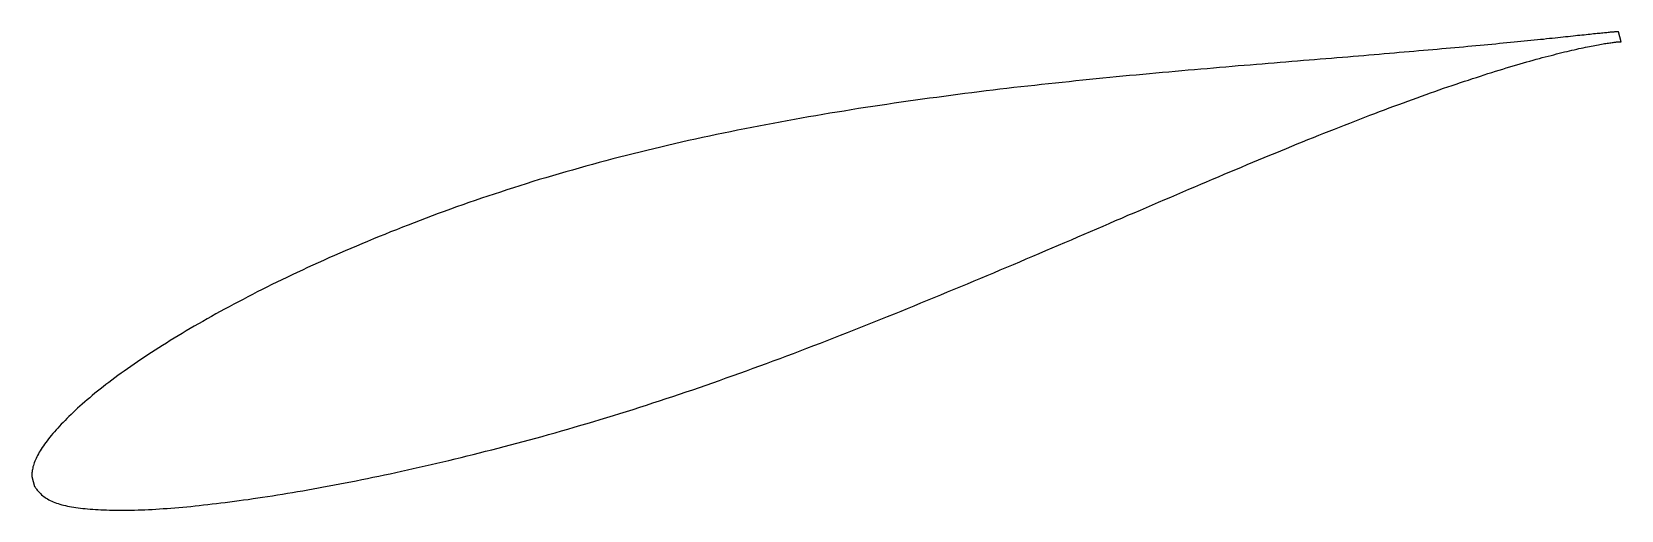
# Model space of a CAD drawing. Header units: metres. Extents: x -44 to 89, y -15 to 26.
import ezdxf

# ---------------------------------------------------------------- set-up
doc = ezdxf.new("R2010")
doc.units = ezdxf.units.M

msp = doc.modelspace()

# ---------------------------------------------------------------- linework, layer by layer
msp.add_lwpolyline([(89.25, 25.62), (89.25, 25.63), (89.24, 25.63), (89.22, 25.63), (89.2, 25.62), (89.18, 25.62), (89.15, 25.62), (89.11, 25.62), (89.07, 25.62), (89.03, 25.62), (88.98, 25.61), (88.92, 25.61), (88.86, 25.6), (88.79, 25.6), (88.72, 25.59), (88.64, 25.58), (88.56, 25.58), (88.47, 25.57), (88.38, 25.56), (88.28, 25.55), (88.18, 25.54), (88.07, 25.53), (87.95, 25.52), (87.84, 25.51), (87.71, 25.49), (87.58, 25.48), (87.45, 25.47), (87.31, 25.45), (87.16, 25.44), (87.01, 25.42), (86.86, 25.41), (86.7, 25.39), (86.53, 25.37), (86.36, 25.35), (86.18, 25.34), (86, 25.32), (85.82, 25.3), (85.63, 25.28), (85.43, 25.26), (85.23, 25.23), (85.02, 25.21), (84.81, 25.19), (84.59, 25.17), (84.37, 25.14), (84.15, 25.12), (83.92, 25.1), (83.68, 25.07), (83.44, 25.05), (83.19, 25.02), (82.94, 24.99), (82.69, 24.97), (82.43, 24.94), (82.16, 24.91), (81.89, 24.89), (81.61, 24.86), (81.33, 24.83), (81.05, 24.8), (80.76, 24.77), (80.47, 24.74), (80.17, 24.72), (79.86, 24.69), (79.56, 24.66), (79.24, 24.63), (78.93, 24.59), (78.6, 24.56), (78.28, 24.53), (77.95, 24.5), (77.61, 24.47), (77.27, 24.44), (76.93, 24.41), (76.58, 24.38), (76.22, 24.34), (75.86, 24.31), (75.5, 24.28), (75.14, 24.24), (74.76, 24.21), (74.39, 24.18), (74.01, 24.14), (73.63, 24.11), (73.24, 24.08), (72.85, 24.04), (72.45, 24.01), (72.05, 23.97), (71.64, 23.94), (71.24, 23.9), (70.82, 23.87), (70.41, 23.83), (69.99, 23.8), (69.56, 23.76), (69.13, 23.72), (68.7, 23.69), (68.27, 23.65), (67.83, 23.61), (67.38, 23.58), (66.93, 23.54), (66.48, 23.5), (66.03, 23.47), (65.57, 23.43), (65.11, 23.39), (64.64, 23.35), (64.17, 23.31), (63.7, 23.27), (63.23, 23.24), (62.75, 23.2), (62.26, 23.16), (61.78, 23.12), (61.29, 23.08), (60.8, 23.04), (60.3, 23), (59.8, 22.96), (59.3, 22.91), (58.8, 22.87), (58.29, 22.83), (57.78, 22.79), (57.27, 22.75), (56.75, 22.7), (56.23, 22.66), (55.71, 22.61), (55.18, 22.57), (54.66, 22.52), (54.13, 22.48), (53.59, 22.43), (53.06, 22.39), (52.52, 22.34), (51.98, 22.29), (51.44, 22.24), (50.89, 22.19), (50.35, 22.14), (49.8, 22.09), (49.25, 22.04), (48.69, 21.99), (48.14, 21.94), (47.58, 21.89), (47.02, 21.83), (46.46, 21.78), (45.89, 21.72), (45.33, 21.67), (44.76, 21.61), (44.19, 21.55), (43.62, 21.49), (43.04, 21.43), (42.47, 21.37), (41.89, 21.31), (41.32, 21.25), (40.74, 21.19), (40.16, 21.12), (39.57, 21.06), (38.99, 20.99), (38.41, 20.93), (37.82, 20.86), (37.23, 20.79), (36.65, 20.72), (36.06, 20.65), (35.47, 20.57), (34.88, 20.5), (34.28, 20.43), (33.69, 20.35), (33.1, 20.27), (32.5, 20.19), (31.91, 20.11), (31.31, 20.03), (30.72, 19.95), (30.12, 19.87), (29.52, 19.78), (28.93, 19.7), (28.33, 19.61), (27.73, 19.52), (27.13, 19.43), (26.53, 19.34), (25.93, 19.25), (25.33, 19.16), (24.73, 19.06), (24.13, 18.96), (23.53, 18.87), (22.93, 18.77), (22.34, 18.67), (21.74, 18.56), (21.14, 18.46), (20.54, 18.36), (19.94, 18.25), (19.34, 18.14), (18.74, 18.03), (18.15, 17.92), (17.55, 17.81), (16.96, 17.7), (16.36, 17.58), (15.77, 17.46), (15.17, 17.34), (14.58, 17.22), (13.99, 17.1), (13.39, 16.98), (12.8, 16.85), (12.21, 16.73), (11.63, 16.6), (11.04, 16.47), (10.45, 16.34), (9.87, 16.2), (9.28, 16.07), (8.7, 15.93), (8.12, 15.79), (7.54, 15.65), (6.96, 15.51), (6.39, 15.37), (5.81, 15.22), (5.24, 15.08), (4.66, 14.93), (4.09, 14.78), (3.53, 14.63), (2.96, 14.47), (2.39, 14.32), (1.83, 14.16), (1.27, 14), (0.71, 13.84), (0.15, 13.68), (-0.4, 13.52), (-0.96, 13.35), (-1.51, 13.19), (-2.06, 13.02), (-2.61, 12.85), (-3.15, 12.68), (-3.69, 12.5), (-4.23, 12.33), (-4.77, 12.15), (-5.31, 11.98), (-5.84, 11.8), (-6.37, 11.62), (-6.9, 11.44), (-7.43, 11.26), (-7.95, 11.07), (-8.47, 10.89), (-8.99, 10.7), (-9.5, 10.52), (-10.02, 10.33), (-10.53, 10.14), (-11.03, 9.95), (-11.54, 9.76), (-12.04, 9.57), (-12.54, 9.37), (-13.03, 9.18), (-13.53, 8.98), (-14.02, 8.79), (-14.51, 8.59), (-14.99, 8.4), (-15.47, 8.2), (-15.95, 8), (-16.43, 7.8), (-16.9, 7.6), (-17.37, 7.4), (-17.83, 7.2), (-18.29, 7), (-18.75, 6.8), (-19.21, 6.6), (-19.66, 6.4), (-20.11, 6.19), (-20.56, 5.99), (-21, 5.79), (-21.44, 5.58), (-21.88, 5.38), (-22.31, 5.18), (-22.74, 4.97), (-23.16, 4.77), (-23.58, 4.56), (-24, 4.36), (-24.42, 4.15), (-24.83, 3.94), (-25.23, 3.74), (-25.64, 3.53), (-26.04, 3.33), (-26.43, 3.12), (-26.82, 2.91), (-27.21, 2.71), (-27.6, 2.5), (-27.98, 2.3), (-28.35, 2.09), (-28.72, 1.89), (-29.09, 1.68), (-29.46, 1.48), (-29.82, 1.27), (-30.17, 1.07), (-30.53, 0.87), (-30.88, 0.66), (-31.22, 0.46), (-31.56, 0.26), (-31.9, 0.06), (-32.23, -0.15), (-32.56, -0.35), (-32.88, -0.55), (-33.2, -0.75), (-33.51, -0.95), (-33.82, -1.15), (-34.13, -1.35), (-34.43, -1.54), (-34.73, -1.74), (-35.02, -1.94), (-35.31, -2.13), (-35.6, -2.33), (-35.88, -2.52), (-36.16, -2.71), (-36.43, -2.91), (-36.69, -3.1), (-36.96, -3.29), (-37.21, -3.48), (-37.47, -3.67), (-37.72, -3.86), (-37.96, -4.04), (-38.2, -4.23), (-38.44, -4.42), (-38.67, -4.6), (-38.89, -4.78), (-39.11, -4.97), (-39.33, -5.15), (-39.54, -5.33), (-39.75, -5.51), (-39.95, -5.69), (-40.15, -5.86), (-40.34, -6.04), (-40.53, -6.21), (-40.72, -6.39), (-40.89, -6.56), (-41.07, -6.73), (-41.24, -6.89), (-41.4, -7.06), (-41.56, -7.23), (-41.72, -7.39), (-41.87, -7.55), (-42.02, -7.71), (-42.16, -7.86), (-42.3, -8.02), (-42.43, -8.17), (-42.56, -8.32), (-42.68, -8.47), (-42.8, -8.62), (-42.91, -8.77), (-43.02, -8.91), (-43.12, -9.05), (-43.22, -9.2), (-43.32, -9.33), (-43.41, -9.47), (-43.49, -9.61), (-43.57, -9.74), (-43.64, -9.87), (-43.71, -10), (-43.78, -10.13), (-43.84, -10.26), (-43.89, -10.38), (-43.94, -10.5), (-43.99, -10.62), (-44.03, -10.74), (-44.06, -10.86), (-44.1, -10.97), (-44.12, -11.08), (-44.14, -11.18), (-44.16, -11.28), (-44.18, -11.38), (-44.19, -11.47), (-44.19, -11.55), (-44.2, -11.63), (-44.2, -11.69), (-44.2, -11.74), (-44.2, -11.77), (-43.96, -12.62), (-43.95, -12.63), (-43.94, -12.65), (-43.92, -12.68), (-43.89, -12.72), (-43.84, -12.78), (-43.8, -12.85), (-43.74, -12.92), (-43.67, -13), (-43.61, -13.08), (-43.53, -13.16), (-43.45, -13.24), (-43.37, -13.32), (-43.28, -13.39), (-43.18, -13.46), (-43.08, -13.54), (-42.98, -13.6), (-42.87, -13.67), (-42.76, -13.73), (-42.64, -13.79), (-42.51, -13.85), (-42.39, -13.91), (-42.25, -13.96), (-42.12, -14.01), (-41.98, -14.06), (-41.83, -14.11), (-41.68, -14.15), (-41.52, -14.19), (-41.36, -14.23), (-41.2, -14.27), (-41.03, -14.3), (-40.85, -14.33), (-40.67, -14.36), (-40.49, -14.39), (-40.3, -14.41), (-40.11, -14.44), (-39.91, -14.46), (-39.71, -14.48), (-39.5, -14.5), (-39.29, -14.52), (-39.07, -14.53), (-38.85, -14.55), (-38.62, -14.56), (-38.39, -14.57), (-38.16, -14.58), (-37.92, -14.59), (-37.67, -14.6), (-37.42, -14.61), (-37.17, -14.61), (-36.91, -14.61), (-36.64, -14.61), (-36.38, -14.61), (-36.1, -14.61), (-35.83, -14.6), (-35.55, -14.6), (-35.26, -14.59), (-34.97, -14.58), (-34.68, -14.57), (-34.38, -14.55), (-34.08, -14.54), (-33.77, -14.52), (-33.46, -14.5), (-33.14, -14.48), (-32.82, -14.46), (-32.5, -14.43), (-32.17, -14.41), (-31.84, -14.38), (-31.5, -14.35), (-31.16, -14.32), (-30.82, -14.29), (-30.47, -14.25), (-30.12, -14.21), (-29.76, -14.17), (-29.4, -14.13), (-29.04, -14.09), (-28.67, -14.05), (-28.3, -14), (-27.92, -13.96), (-27.54, -13.91), (-27.16, -13.86), (-26.77, -13.81), (-26.38, -13.75), (-25.99, -13.7), (-25.59, -13.64), (-25.19, -13.58), (-24.78, -13.52), (-24.37, -13.46), (-23.96, -13.39), (-23.54, -13.33), (-23.12, -13.26), (-22.7, -13.19), (-22.27, -13.12), (-21.84, -13.05), (-21.41, -12.97), (-20.97, -12.9), (-20.54, -12.82), (-20.09, -12.74), (-19.65, -12.66), (-19.2, -12.57), (-18.75, -12.49), (-18.29, -12.4), (-17.83, -12.31), (-17.37, -12.22), (-16.91, -12.13), (-16.44, -12.04), (-15.97, -11.94), (-15.5, -11.84), (-15.02, -11.75), (-14.54, -11.64), (-14.06, -11.54), (-13.58, -11.44), (-13.09, -11.33), (-12.6, -11.22), (-12.11, -11.11), (-11.62, -11), (-11.12, -10.89), (-10.62, -10.77), (-10.12, -10.66), (-9.62, -10.54), (-9.11, -10.42), (-8.6, -10.3), (-8.09, -10.17), (-7.58, -10.05), (-7.07, -9.92), (-6.55, -9.79), (-6.03, -9.66), (-5.51, -9.53), (-4.98, -9.39), (-4.46, -9.26), (-3.93, -9.12), (-3.4, -8.98), (-2.87, -8.84), (-2.34, -8.69), (-1.81, -8.55), (-1.27, -8.4), (-0.73, -8.25), (-0.19, -8.1), (0.35, -7.95), (0.89, -7.79), (1.43, -7.63), (1.98, -7.47), (2.52, -7.31), (3.07, -7.15), (3.62, -6.98), (4.17, -6.82), (4.72, -6.65), (5.27, -6.48), (5.82, -6.31), (6.38, -6.13), (6.93, -5.95), (7.49, -5.77), (8.04, -5.59), (8.6, -5.41), (9.16, -5.23), (9.72, -5.04), (10.28, -4.86), (10.84, -4.67), (11.4, -4.48), (11.96, -4.28), (12.52, -4.09), (13.09, -3.89), (13.65, -3.69), (14.21, -3.49), (14.78, -3.29), (15.34, -3.09), (15.91, -2.89), (16.47, -2.68), (17.04, -2.47), (17.6, -2.27), (18.17, -2.06), (18.74, -1.85), (19.3, -1.63), (19.87, -1.42), (20.43, -1.21), (21, -0.99), (21.57, -0.77), (22.13, -0.55), (22.7, -0.34), (23.27, -0.12), (23.83, 0.11), (24.4, 0.33), (24.96, 0.55), (25.53, 0.77), (26.09, 1), (26.66, 1.22), (27.22, 1.45), (27.78, 1.68), (28.35, 1.9), (28.91, 2.13), (29.47, 2.36), (30.03, 2.59), (30.59, 2.82), (31.15, 3.05), (31.71, 3.28), (32.27, 3.51), (32.83, 3.74), (33.39, 3.97), (33.94, 4.2), (34.5, 4.44), (35.05, 4.67), (35.61, 4.9), (36.16, 5.13), (36.71, 5.36), (37.26, 5.6), (37.81, 5.83), (38.36, 6.06), (38.91, 6.29), (39.45, 6.52), (40, 6.76), (40.54, 6.99), (41.08, 7.22), (41.62, 7.45), (42.16, 7.68), (42.7, 7.91), (43.24, 8.14), (43.77, 8.37), (44.31, 8.6), (44.84, 8.83), (45.37, 9.06), (45.9, 9.28), (46.43, 9.51), (46.95, 9.74), (47.48, 9.96), (48, 10.19), (48.52, 10.41), (49.04, 10.63), (49.55, 10.85), (50.07, 11.08), (50.58, 11.29), (51.09, 11.51), (51.6, 11.73), (52.11, 11.95), (52.61, 12.16), (53.12, 12.38), (53.62, 12.59), (54.12, 12.8), (54.61, 13.01), (55.11, 13.22), (55.6, 13.43), (56.09, 13.64), (56.58, 13.84), (57.06, 14.05), (57.54, 14.25), (58.02, 14.45), (58.5, 14.65), (58.98, 14.85), (59.45, 15.04), (59.92, 15.24), (60.39, 15.43), (60.85, 15.62), (61.32, 15.81), (61.78, 16), (62.23, 16.19), (62.69, 16.37), (63.14, 16.56), (63.59, 16.74), (64.04, 16.92), (64.48, 17.09), (64.92, 17.27), (65.36, 17.44), (65.79, 17.61), (66.22, 17.78), (66.65, 17.95), (67.08, 18.11), (67.5, 18.28), (67.92, 18.44), (68.34, 18.6), (68.75, 18.76), (69.16, 18.91), (69.57, 19.07), (69.97, 19.22), (70.37, 19.37), (70.77, 19.51), (71.16, 19.66), (71.55, 19.8), (71.94, 19.94), (72.32, 20.08), (72.7, 20.22), (73.08, 20.35), (73.45, 20.48), (73.82, 20.61), (74.18, 20.74), (74.55, 20.87), (74.9, 20.99), (75.26, 21.11), (75.61, 21.23), (75.96, 21.35), (76.3, 21.46), (76.64, 21.57), (76.98, 21.69), (77.31, 21.79), (77.64, 21.9), (77.96, 22), (78.28, 22.11), (78.6, 22.21), (78.91, 22.3), (79.22, 22.4), (79.52, 22.49), (79.82, 22.58), (80.12, 22.67), (80.41, 22.76), (80.7, 22.84), (80.98, 22.93), (81.26, 23.01), (81.54, 23.09), (81.81, 23.16), (82.07, 23.24), (82.34, 23.31), (82.6, 23.38), (82.85, 23.45), (83.1, 23.52), (83.34, 23.58), (83.58, 23.64), (83.82, 23.7), (84.05, 23.76), (84.28, 23.82), (84.5, 23.87), (84.72, 23.93), (84.93, 23.98), (85.14, 24.03), (85.34, 24.07), (85.54, 24.12), (85.74, 24.16), (85.93, 24.21), (86.11, 24.25), (86.29, 24.29), (86.47, 24.32), (86.64, 24.36), (86.81, 24.39), (86.97, 24.42), (87.13, 24.45), (87.28, 24.48), (87.42, 24.51), (87.57, 24.54), (87.7, 24.56), (87.84, 24.58), (87.96, 24.61), (88.09, 24.63), (88.2, 24.65), (88.31, 24.66), (88.42, 24.68), (88.52, 24.69), (88.62, 24.71), (88.71, 24.72), (88.8, 24.73), (88.88, 24.74), (88.96, 24.75), (89.03, 24.76), (89.1, 24.77), (89.16, 24.77), (89.21, 24.78), (89.27, 24.78), (89.31, 24.79), (89.35, 24.79), (89.39, 24.79), (89.42, 24.79), (89.44, 24.79), (89.46, 24.79), (89.47, 24.79), (89.48, 24.79), (89.48, 24.79)], close=True)

doc.saveas('drawing.dxf')
